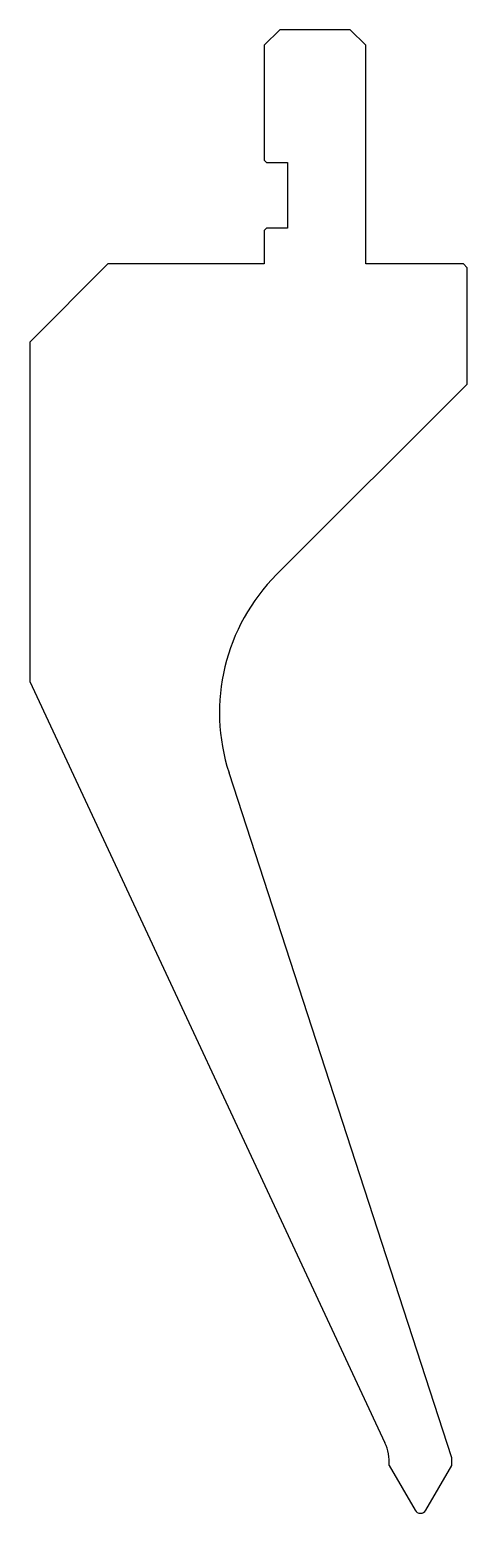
# Model space of a CAD drawing. Header units: metres. Extents: x -46 to 10, y -99 to 91.
import ezdxf

# ---------------------------------------------------------------- set-up
doc = ezdxf.new("R2010")
doc.units = ezdxf.units.M

msp = doc.modelspace()

# ---------------------------------------------------------------- linework, layer by layer
for p, q in [((-14.342754, 91.419957), (-16.342754, 89.419957)), ((-5.342733, 91.419957), (-14.342754, 91.419957)), ((-3.342733, 89.419957), (-5.342733, 91.419957)), ((-16.342754, 89.419957), (-16.342754, 74.719982)), ((-3.342733, 61.419986), (-3.342733, 89.419957)), ((-16.342754, 74.719982), (-16.042754, 74.419982)), ((-16.042754, 74.419982), (-13.34274, 74.419982)), ((-13.34274, 74.419982), (-13.34274, 66.019982)), ((-16.042754, 66.019982), (-16.342754, 65.719982)), ((-16.342754, 65.719982), (-16.342754, 61.419986)), ((-13.34274, 66.019982), (-16.042754, 66.019982)), ((-36.342754, 61.419986), (-46.342754, 51.419986)), ((-16.342754, 61.419986), (-36.342754, 61.419986)), ((9.157246, 61.419986), (-3.342733, 61.419986)), ((9.657246, 60.919986), (9.157246, 61.419986)), ((9.657246, 46.042304), (9.657246, 60.919986)), ((-46.342754, 51.419986), (-46.342754, 7.933206)), ((-14.738403, 21.646655), (9.657246, 46.042304)), ((-46.342754, 7.933206), (-0.892907, -89.534305)), ((7.657246, -91.45316), (-20.837146, -3.756439)), ((-0.342896, -92.451529), (2.964447, -98.180014)), ((4.350087, -98.180014), (7.657246, -92.451847)), ((7.657246, -92.451847), (7.657246, -91.45316))]:
    msp.add_line(p, q)
for centre, radius, start, end in [((2.939267, 3.968986), 25, 135, 198), ((-6.330754, -92.070014), 6, 356.35434, 25), ((3.657267, -97.780014), 0.8, 210, 330)]:
    msp.add_arc(centre, radius, start, end)

doc.saveas('drawing.dxf')
